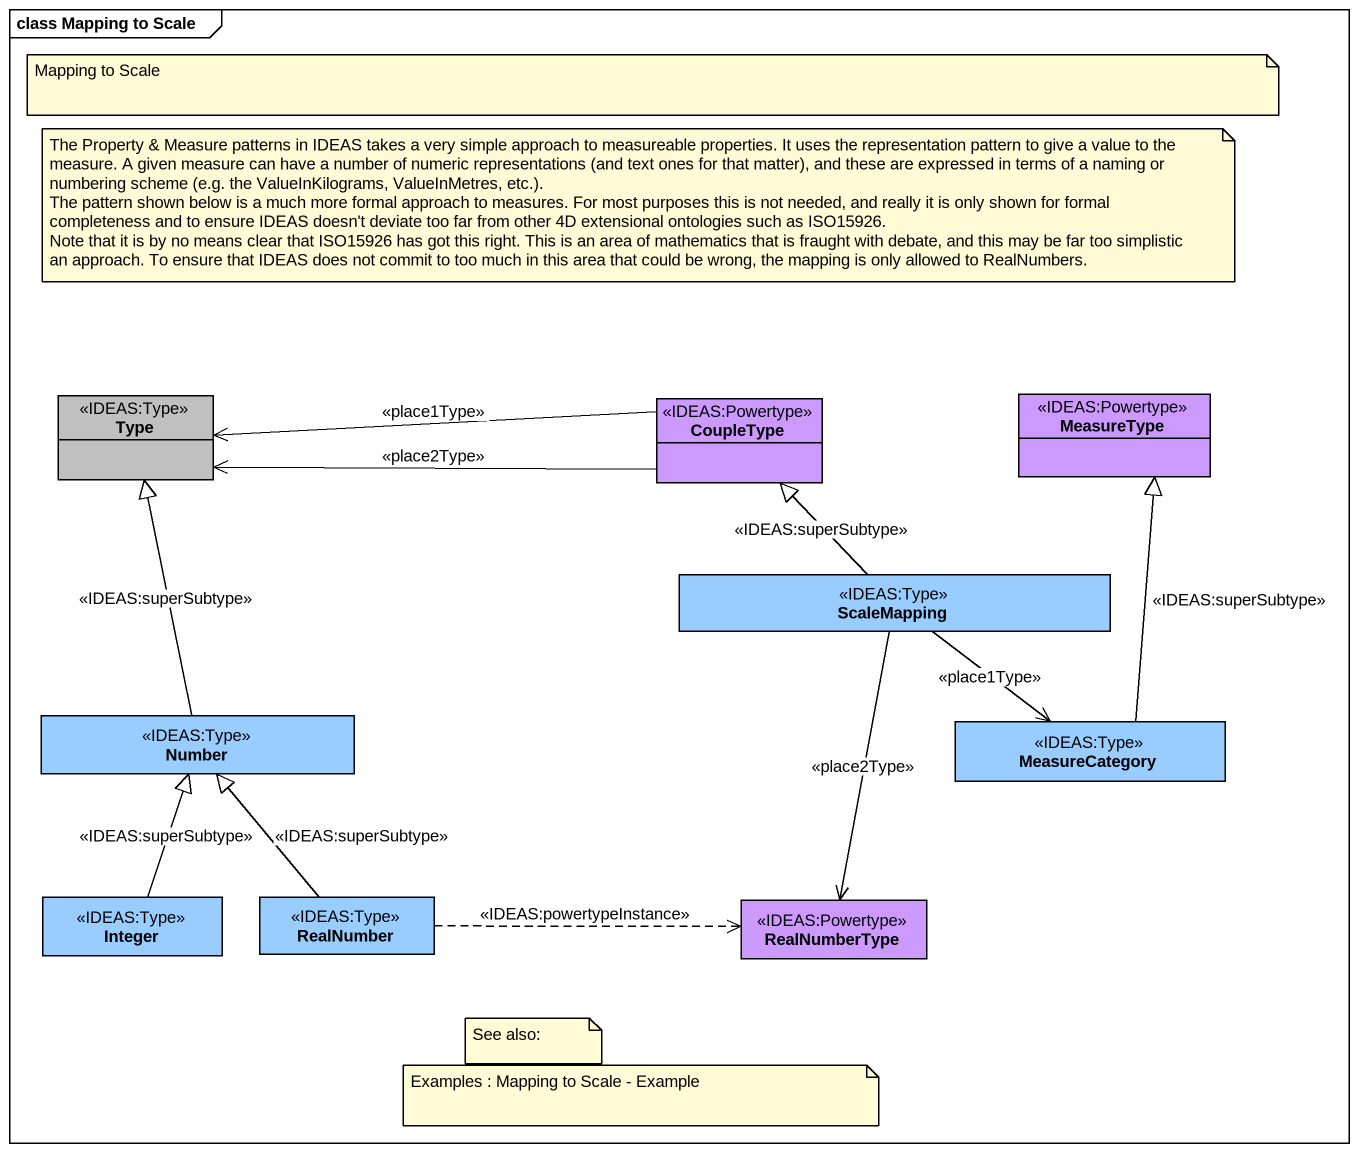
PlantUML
@startuml
mainframe class Mapping to Scale
hide circle
hide empty members
class Type <<IDEAS:Type>> #C0C0C0
class CoupleType <<IDEAS:Powertype>> #CC99FF
class MeasureType <<IDEAS:Powertype>> #CC99FF
class ScaleMapping <<IDEAS:Type>> #99CCFF
class Number <<IDEAS:Type>> #99CCFF
class MeasureCategory <<IDEAS:Type>> #99CCFF
class Integer <<IDEAS:Type>> #99CCFF
class RealNumber <<IDEAS:Type>> #99CCFF
class RealNumberType <<IDEAS:Powertype>> #CC99FF
CoupleType -left-> Type : <<place1Type>>
CoupleType -left-> Type : <<place2Type>>
ScaleMapping -up-|> CoupleType : <<IDEAS:superSubtype>>
ScaleMapping --> MeasureCategory : <<place1Type>>
ScaleMapping --> RealNumberType : <<place2Type>>
Number -up-|> Type : <<IDEAS:superSubtype>>
MeasureCategory -up-|> MeasureType : <<IDEAS:superSubtype>>
Integer -up-|> Number : <<IDEAS:superSubtype>>
RealNumber -up-|> Number : <<IDEAS:superSubtype>>
RealNumber .right.> RealNumberType : <<IDEAS:powertypeInstance>>
note as N1
  Mapping to Scale
end note
note as N2
  The Property & Measure patterns in IDEAS takes a very simple approach to measureable properties. It uses the representation pattern to give a value to the measure. A given measure can have a number of numeric representations (and text ones for that matter), and these are expressed in terms of a naming or numbering scheme (e.g. the ValueInKilograms, ValueInMetres, etc.).
  The pattern shown below is a much more formal approach to measures. For most purposes this is not needed, and really it is only shown for formal completeness and to ensure IDEAS doesn't deviate too far from other 4D extensional ontologies such as ISO15926.
  Note that it is by no means clear that ISO15926 has got this right. This is an area of mathematics that is fraught with debate, and this may be far too simplistic an approach. To ensure that IDEAS does not commit to too much in this area that could be wrong, the mapping is only allowed to RealNumbers.
end note
note as N3
  Examples : Mapping to Scale - Example
end note
note as N4
  See also:
end note
@enduml
